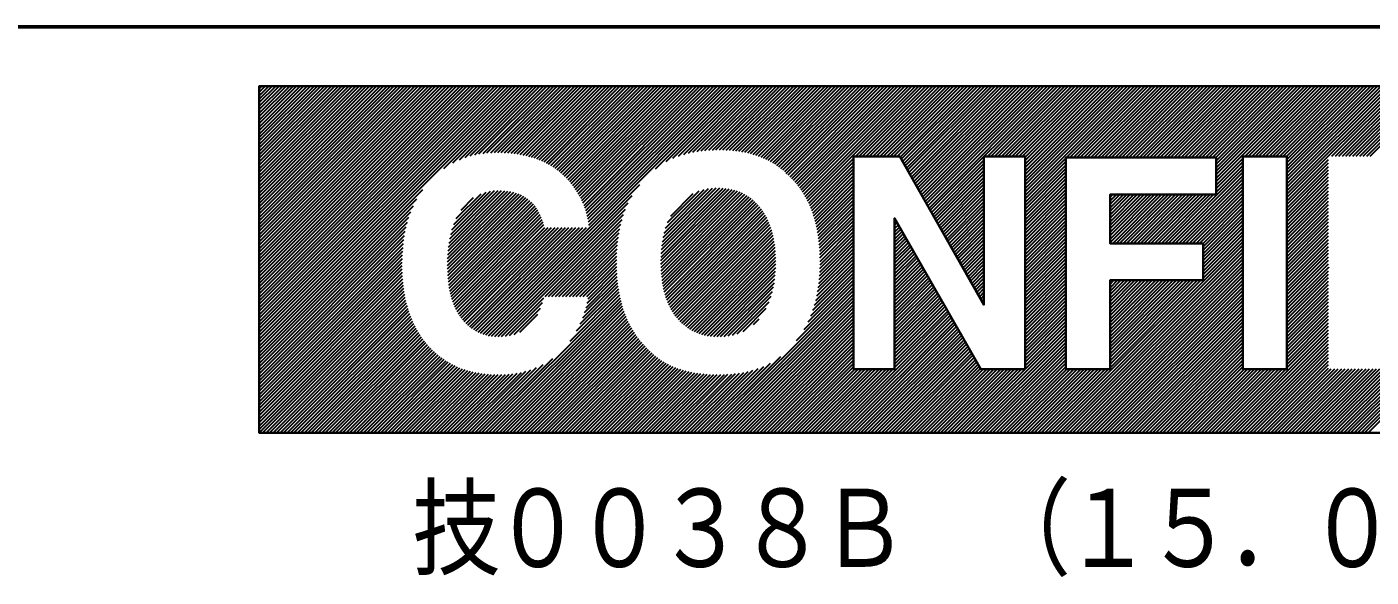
# Model space of a CAD drawing. Header units: millimetres. Extents: x -1556 to 1738, y -901 to 1368.
# Drawn here: x 1546 to 1636.8, y -901.2 to -864 of the extents above; entities that cross this region are included whole.
import ezdxf

# ---------------------------------------------------------------- set-up
doc = ezdxf.new("R2010")
doc.units = ezdxf.units.MM
doc.header["$LTSCALE"] = 1.453415
doc.layers.add('※200以降使用不可', color=7, linetype='Continuous')
doc.styles.get("Standard").update_dxf_attribs({"font": 'txt', "bigfont": 'extfont2'})

# ---------------------------------------------------------------- blocks, each defined once
blk = doc.blocks.new('JZB_0001')
at = {"layer": '※200以降使用不可', "color": 30, "linetype": 'Continuous', "lineweight": 50}
blk.add_line((25, 9.288), (821, 9.288), dxfattribs=at)
at = {"layer": '※200以降使用不可', "color": 30, "linetype": 'Continuous', "lineweight": 25}
for p, q in [((783.223, 8.289), (779.421, 4.487)), ((783.164, 8.289), (779.421, 4.546)), ((783.106, 8.289), (779.421, 4.605)), ((783.047, 8.289), (779.421, 4.663)), ((782.988, 8.289), (779.421, 4.722)), ((782.93, 8.289), (779.421, 4.781)), ((782.871, 8.289), (779.421, 4.839)), ((782.812, 8.289), (779.421, 4.898)), ((782.753, 8.289), (779.421, 4.957)), ((782.695, 8.289), (779.421, 5.015)), ((782.636, 8.289), (779.421, 5.074)), ((782.577, 8.289), (779.421, 5.133)), ((782.519, 8.289), (779.421, 5.192)), ((782.46, 8.289), (779.421, 5.25)), ((782.401, 8.289), (779.421, 5.309)), ((782.343, 8.289), (779.421, 5.368)), ((782.284, 8.289), (779.421, 5.426)), ((782.225, 8.289), (779.421, 5.485)), ((782.167, 8.289), (779.421, 5.544)), ((782.108, 8.289), (779.421, 5.602)), ((782.049, 8.289), (779.421, 5.661)), ((781.99, 8.289), (779.421, 5.72)), ((781.932, 8.289), (779.421, 5.778)), ((781.873, 8.289), (779.421, 5.837)), ((781.814, 8.289), (779.421, 5.896)), ((781.756, 8.289), (779.421, 5.955)), ((781.697, 8.289), (779.421, 6.013)), ((781.638, 8.289), (779.421, 6.072)), ((781.58, 8.289), (779.421, 6.131)), ((781.521, 8.289), (779.421, 6.189)), ((781.462, 8.289), (779.421, 6.248)), ((781.404, 8.289), (779.421, 6.307)), ((781.345, 8.289), (779.421, 6.365)), ((781.286, 8.289), (779.421, 6.424)), ((781.227, 8.289), (779.421, 6.483)), ((781.169, 8.289), (779.421, 6.541)), ((781.11, 8.289), (779.421, 6.6)), ((781.051, 8.289), (779.421, 6.659)), ((780.993, 8.289), (779.421, 6.717)), ((780.934, 8.289), (779.421, 6.776)), ((780.875, 8.289), (779.421, 6.835)), ((780.817, 8.289), (779.421, 6.894)), ((780.758, 8.289), (779.421, 6.952)), ((780.699, 8.289), (779.421, 7.011)), ((780.641, 8.289), (779.421, 7.07)), ((780.582, 8.289), (779.421, 7.128)), ((780.523, 8.289), (779.421, 7.187)), ((780.464, 8.289), (779.421, 7.246)), ((780.406, 8.289), (779.421, 7.304)), ((780.347, 8.289), (779.421, 7.363)), ((780.288, 8.289), (779.421, 7.422)), ((780.23, 8.289), (779.421, 7.48)), ((780.171, 8.289), (779.421, 7.539)), ((780.112, 8.289), (779.421, 7.598)), ((780.054, 8.289), (779.421, 7.657)), ((779.995, 8.289), (779.421, 7.715)), ((779.936, 8.289), (779.421, 7.774)), ((779.878, 8.289), (779.421, 7.833)), ((779.819, 8.289), (779.421, 7.891)), ((779.76, 8.289), (779.421, 7.95)), ((779.701, 8.289), (779.421, 8.009)), ((779.643, 8.289), (779.421, 8.067)), ((779.584, 8.289), (779.421, 8.126)), ((779.525, 8.289), (779.421, 8.185)), ((779.467, 8.289), (779.421, 8.243)), ((783.869, 8.289), (779.421, 3.842)), ((783.81, 8.289), (779.421, 3.9)), ((783.751, 8.289), (779.421, 3.959)), ((783.692, 8.289), (779.421, 4.018)), ((783.634, 8.289), (779.421, 4.076)), ((783.575, 8.289), (779.421, 4.135)), ((783.516, 8.289), (779.421, 4.194)), ((783.458, 8.289), (779.421, 4.252)), ((783.399, 8.289), (779.421, 4.311)), ((783.34, 8.289), (779.421, 4.37)), ((783.282, 8.289), (779.421, 4.429)), ((783.927, 8.289), (782.531, 6.893)), ((783.986, 8.289), (782.685, 6.988)), ((784.045, 8.289), (782.797, 7.041)), ((784.103, 8.289), (782.892, 7.078)), ((784.162, 8.289), (782.977, 7.104)), ((784.221, 8.289), (783.054, 7.123)), ((784.279, 8.289), (783.127, 7.137)), ((787.39, 8.289), (783.196, 4.095)), ((784.338, 8.289), (783.196, 7.147)), ((787.449, 8.289), (783.241, 4.082)), ((784.397, 8.289), (783.262, 7.154)), ((784.455, 8.289), (783.325, 7.159)), ((784.514, 8.289), (783.386, 7.161)), ((784.573, 8.289), (783.445, 7.162)), ((784.632, 8.289), (783.503, 7.161)), ((784.69, 8.289), (783.56, 7.158)), ((784.749, 8.289), (783.615, 7.155)), ((784.808, 8.289), (783.669, 7.15)), ((784.866, 8.289), (783.722, 7.144)), ((784.925, 8.289), (783.773, 7.137)), ((784.984, 8.289), (783.824, 7.129)), ((785.042, 8.289), (783.873, 7.119)), ((785.101, 8.289), (783.921, 7.109)), ((785.16, 8.289), (783.968, 7.097)), ((785.218, 8.289), (784.013, 7.084)), ((785.277, 8.289), (784.058, 7.07)), ((785.336, 8.289), (784.102, 7.055)), ((785.395, 8.289), (784.144, 7.039)), ((785.453, 8.289), (784.186, 7.021)), ((785.512, 8.289), (784.226, 7.003)), ((785.571, 8.289), (784.265, 6.984)), ((785.629, 8.289), (784.303, 6.963)), ((785.688, 8.289), (784.34, 6.942)), ((785.747, 8.289), (784.377, 6.919)), ((785.805, 8.289), (784.412, 6.895)), ((785.864, 8.289), (784.446, 6.871)), ((785.923, 8.289), (784.479, 6.845)), ((785.981, 8.289), (784.511, 6.819)), ((786.04, 8.289), (784.542, 6.791)), ((786.099, 8.289), (784.573, 6.763)), ((786.157, 8.289), (784.602, 6.733)), ((786.216, 8.289), (784.63, 6.703)), ((786.275, 8.289), (784.658, 6.672)), ((786.334, 8.289), (784.684, 6.64)), ((786.392, 8.289), (784.71, 6.607)), ((786.451, 8.289), (784.734, 6.573)), ((786.51, 8.289), (784.758, 6.537)), ((786.568, 8.289), (784.781, 6.502)), ((786.627, 8.289), (784.803, 6.465)), ((786.686, 8.289), (784.824, 6.428)), ((786.744, 8.289), (784.845, 6.389)), ((786.803, 8.289), (784.864, 6.35)), ((786.862, 8.289), (784.882, 6.31)), ((786.92, 8.289), (784.9, 6.268)), ((786.979, 8.289), (784.916, 6.226)), ((787.038, 8.289), (784.931, 6.182)), ((787.097, 8.289), (784.944, 6.137)), ((787.155, 8.289), (784.956, 6.09)), ((787.214, 8.289), (784.966, 6.041)), ((787.273, 8.289), (784.974, 5.991)), ((787.331, 8.289), (784.98, 5.938)), ((787.507, 8.289), (786.105, 6.887)), ((787.566, 8.289), (786.285, 7.008)), ((787.625, 8.289), (786.4, 7.065)), ((787.683, 8.289), (786.497, 7.103)), ((787.742, 8.289), (786.583, 7.13)), ((787.801, 8.289), (786.663, 7.151)), ((787.86, 8.289), (786.738, 7.167)), ((787.918, 8.289), (786.809, 7.18)), ((787.977, 8.289), (786.877, 7.189)), ((788.036, 8.289), (786.942, 7.196)), ((788.094, 8.289), (787.006, 7.201)), ((788.153, 8.289), (787.068, 7.204)), ((788.212, 8.289), (787.128, 7.205)), ((788.27, 8.289), (787.187, 7.206)), ((788.329, 8.289), (787.245, 7.205)), ((788.388, 8.289), (787.301, 7.202)), ((788.446, 8.289), (787.356, 7.199)), ((788.505, 8.289), (787.411, 7.195)), ((788.564, 8.289), (787.464, 7.189)), ((788.622, 8.289), (787.515, 7.182)), ((788.681, 8.289), (787.566, 7.174)), ((788.74, 8.289), (787.615, 7.165)), ((788.799, 8.289), (787.664, 7.154)), ((788.857, 8.289), (787.711, 7.143)), ((788.916, 8.289), (787.757, 7.13)), ((788.975, 8.289), (787.802, 7.116)), ((789.033, 8.289), (787.846, 7.102)), ((789.092, 8.289), (787.889, 7.086)), ((789.151, 8.289), (787.93, 7.069)), ((789.209, 8.289), (787.971, 7.051)), ((789.268, 8.289), (788.01, 7.031)), ((789.327, 8.289), (788.049, 7.011)), ((789.385, 8.289), (788.086, 6.99)), ((789.444, 8.289), (788.123, 6.968)), ((789.503, 8.289), (788.158, 6.944)), ((789.562, 8.289), (788.192, 6.92)), ((789.62, 8.289), (788.225, 6.894)), ((789.679, 8.289), (788.258, 6.868)), ((789.738, 8.289), (788.289, 6.84)), ((789.796, 8.289), (788.313, 6.806)), ((789.855, 8.289), (788.349, 6.783)), ((789.914, 8.289), (788.379, 6.754)), ((789.972, 8.289), (788.408, 6.725)), ((790.031, 8.289), (788.437, 6.695)), ((790.09, 8.289), (788.464, 6.664)), ((790.148, 8.289), (788.491, 6.632)), ((790.207, 8.289), (788.517, 6.599)), ((790.266, 8.289), (788.542, 6.565)), ((790.325, 8.289), (788.566, 6.531)), ((790.383, 8.289), (788.59, 6.496)), ((790.442, 8.289), (788.612, 6.459)), ((790.501, 8.289), (788.634, 6.422)), ((790.559, 8.289), (788.655, 6.385)), ((790.618, 8.289), (788.675, 6.346)), ((790.677, 8.289), (789.488, 7.1)), ((790.735, 8.289), (789.547, 7.1)), ((790.794, 8.289), (789.605, 7.1)), ((790.853, 8.289), (789.664, 7.1)), ((790.911, 8.289), (789.723, 7.1)), ((790.97, 8.289), (789.781, 7.1)), ((791.029, 8.289), (789.84, 7.1)), ((791.087, 8.289), (789.899, 7.1)), ((791.146, 8.289), (789.958, 7.1)), ((791.205, 8.289), (790.016, 7.1)), ((791.264, 8.289), (790.075, 7.1)), ((791.322, 8.289), (790.134, 7.1)), ((791.381, 8.289), (790.192, 7.1)), ((791.44, 8.289), (790.242, 7.091)), ((791.498, 8.289), (790.263, 7.054)), ((791.557, 8.289), (790.284, 7.016)), ((791.616, 8.289), (790.305, 6.979)), ((791.674, 8.289), (790.327, 6.941)), ((791.733, 8.289), (790.348, 6.904)), ((791.792, 8.289), (790.369, 6.867)), ((791.85, 8.289), (790.39, 6.829)), ((791.909, 8.289), (790.412, 6.792)), ((791.968, 8.289), (790.433, 6.754)), ((792.027, 8.289), (790.454, 6.717)), ((792.085, 8.289), (790.476, 6.679)), ((792.144, 8.289), (790.497, 6.642)), ((792.203, 8.289), (790.518, 6.605)), ((792.261, 8.289), (790.539, 6.567)), ((792.32, 8.289), (790.561, 6.53)), ((792.379, 8.289), (790.582, 6.492)), ((792.437, 8.289), (790.603, 6.455)), ((792.496, 8.289), (790.625, 6.418)), ((792.555, 8.289), (790.646, 6.38)), ((792.613, 8.289), (790.667, 6.343)), ((792.672, 8.289), (790.688, 6.305)), ((792.731, 8.289), (790.71, 6.268)), ((792.789, 8.289), (790.731, 6.23)), ((792.848, 8.289), (790.752, 6.193)), ((792.907, 8.289), (791.718, 7.1)), ((792.966, 8.289), (791.777, 7.1)), ((793.024, 8.289), (791.836, 7.1)), ((793.083, 8.289), (791.894, 7.1)), ((793.142, 8.289), (791.953, 7.1)), ((793.2, 8.289), (792.012, 7.1)), ((793.259, 8.289), (792.07, 7.1)), ((793.318, 8.289), (792.129, 7.1)), ((793.376, 8.289), (792.188, 7.1)), ((793.435, 8.289), (792.246, 7.1)), ((793.494, 8.289), (792.305, 7.1)), ((794.198, 8.289), (792.353, 6.444)), ((794.139, 8.289), (792.353, 6.503)), ((794.081, 8.289), (792.353, 6.561)), ((794.022, 8.289), (792.353, 6.62)), ((793.963, 8.289), (792.353, 6.679)), ((793.905, 8.289), (792.353, 6.737)), ((793.846, 8.289), (792.353, 6.796)), ((793.787, 8.289), (792.353, 6.855)), ((793.729, 8.289), (792.353, 6.913)), ((793.67, 8.289), (792.353, 6.972)), ((793.611, 8.289), (792.353, 7.031)), ((793.552, 8.289), (792.353, 7.089)), ((794.257, 8.289), (793.05, 7.083)), ((794.315, 8.289), (793.109, 7.083)), ((794.374, 8.289), (793.168, 7.083)), ((794.433, 8.289), (793.226, 7.083)), ((794.491, 8.289), (793.285, 7.083)), ((794.55, 8.289), (793.344, 7.083)), ((794.609, 8.289), (793.402, 7.083)), ((794.668, 8.289), (793.461, 7.083)), ((794.726, 8.289), (793.52, 7.083)), ((794.785, 8.289), (793.579, 7.083)), ((794.844, 8.289), (793.637, 7.083)), ((794.902, 8.289), (793.696, 7.083)), ((794.961, 8.289), (793.755, 7.083)), ((795.02, 8.289), (793.813, 7.083)), ((795.078, 8.289), (793.872, 7.083)), ((795.137, 8.289), (793.931, 7.083)), ((795.196, 8.289), (793.989, 7.083)), ((795.254, 8.289), (794.048, 7.083)), ((795.313, 8.289), (794.107, 7.083)), ((795.372, 8.289), (794.165, 7.083)), ((795.431, 8.289), (794.224, 7.083)), ((795.489, 8.289), (794.283, 7.083)), ((795.548, 8.289), (794.342, 7.083)), ((795.607, 8.289), (794.4, 7.083)), ((795.665, 8.289), (794.459, 7.083)), ((795.724, 8.289), (794.518, 7.083)), ((795.783, 8.289), (794.576, 7.083)), ((795.841, 8.289), (794.635, 7.083)), ((795.9, 8.289), (794.694, 7.083)), ((795.959, 8.289), (794.752, 7.083)), ((796.017, 8.289), (794.811, 7.083)), ((796.076, 8.289), (794.87, 7.083)), ((796.135, 8.289), (794.928, 7.083)), ((796.193, 8.289), (794.987, 7.083)), ((796.252, 8.289), (795.046, 7.083)), ((796.311, 8.289), (795.105, 7.083)), ((796.37, 8.289), (795.163, 7.083)), ((796.428, 8.289), (795.222, 7.083)), ((796.487, 8.289), (795.281, 7.083)), ((796.546, 8.289), (795.339, 7.083)), ((796.604, 8.289), (795.398, 7.083)), ((796.663, 8.289), (795.457, 7.083)), ((796.722, 8.289), (795.515, 7.083)), ((796.78, 8.289), (795.574, 7.083)), ((797.015, 8.289), (795.579, 6.853)), ((796.956, 8.289), (795.579, 6.911)), ((796.898, 8.289), (795.579, 6.97)), ((796.839, 8.289), (795.579, 7.029)), ((797.133, 8.289), (795.579, 6.735)), ((797.191, 8.289), (795.579, 6.676)), ((797.074, 8.289), (795.579, 6.794)), ((797.25, 8.289), (796.061, 7.101)), ((797.309, 8.289), (796.12, 7.1)), ((797.367, 8.289), (796.179, 7.1)), ((797.426, 8.289), (796.237, 7.1)), ((797.485, 8.289), (796.296, 7.1)), ((797.543, 8.289), (796.355, 7.1)), ((797.602, 8.289), (796.413, 7.1)), ((797.661, 8.289), (796.472, 7.1)), ((797.719, 8.289), (796.531, 7.1)), ((797.778, 8.289), (796.589, 7.1)), ((797.837, 8.289), (796.648, 7.1)), ((797.896, 8.289), (796.707, 7.1)), ((797.954, 8.289), (796.766, 7.1)), ((798.189, 8.289), (796.775, 6.875)), ((798.6, 8.289), (796.775, 6.465)), ((798.541, 8.289), (796.775, 6.523)), ((798.482, 8.289), (796.775, 6.582)), ((798.424, 8.289), (796.775, 6.641)), ((798.365, 8.289), (796.775, 6.699)), ((798.306, 8.289), (796.775, 6.758)), ((798.13, 8.289), (796.775, 6.934)), ((798.072, 8.289), (796.775, 6.993)), ((798.013, 8.289), (796.775, 7.051)), ((798.658, 8.289), (796.775, 6.406)), ((798.248, 8.289), (796.775, 6.817)), ((798.717, 8.289), (797.529, 7.101)), ((798.776, 8.289), (797.587, 7.101)), ((798.835, 8.289), (797.646, 7.101)), ((798.893, 8.289), (797.705, 7.1)), ((798.952, 8.289), (797.763, 7.1)), ((799.011, 8.289), (797.822, 7.1)), ((799.069, 8.289), (797.881, 7.1)), ((799.128, 8.289), (797.939, 7.1)), ((799.187, 8.289), (797.998, 7.1)), ((799.245, 8.289), (798.057, 7.1)), ((799.304, 8.289), (798.115, 7.1)), ((799.363, 8.289), (798.174, 7.1)), ((789.456, 7.068), (788.694, 6.306)), ((791.659, 7.041), (790.773, 6.156)), ((793.041, 7.073), (792.353, 6.385)), ((796.029, 7.068), (795.579, 6.618)), ((797.473, 7.045), (796.775, 6.347)), ((789.456, 7.009), (788.712, 6.266)), ((789.456, 6.951), (788.729, 6.224)), ((789.456, 6.892), (788.746, 6.182)), ((789.456, 6.833), (788.761, 6.139)), ((791.659, 6.983), (790.795, 6.118)), ((791.659, 6.924), (790.816, 6.081)), ((791.659, 6.865), (790.837, 6.043)), ((793.041, 7.015), (792.353, 6.326)), ((793.041, 6.956), (792.353, 6.268)), ((793.041, 6.897), (792.353, 6.209)), ((793.041, 6.839), (792.353, 6.15)), ((796.029, 6.892), (794.771, 5.634)), ((796.029, 6.833), (794.83, 5.634)), ((796.029, 7.009), (795.579, 6.559)), ((796.029, 6.951), (795.579, 6.5)), ((797.473, 6.987), (796.775, 6.288)), ((797.473, 6.928), (796.775, 6.23)), ((797.473, 6.869), (796.775, 6.171)), ((797.473, 6.811), (796.775, 6.112)), ((785.84, 6.622), (783.289, 4.07)), ((789.456, 6.775), (788.776, 6.095)), ((789.456, 6.716), (788.789, 6.05)), ((789.456, 6.657), (788.802, 6.004)), ((789.456, 6.599), (788.814, 5.957)), ((791.659, 6.807), (790.859, 6.006)), ((791.659, 6.748), (790.88, 5.969)), ((791.659, 6.689), (790.901, 5.931)), ((791.659, 6.631), (790.922, 5.894)), ((793.041, 6.78), (792.353, 6.092)), ((793.041, 6.721), (792.353, 6.033)), ((793.041, 6.663), (792.353, 5.974)), ((793.041, 6.604), (792.353, 5.916)), ((796.029, 6.775), (794.888, 5.634)), ((796.029, 6.716), (794.947, 5.634)), ((796.029, 6.657), (795.006, 5.634)), ((796.029, 6.599), (795.064, 5.634)), ((797.473, 6.752), (796.775, 6.054)), ((797.473, 6.693), (796.775, 5.995)), ((797.473, 6.634), (796.775, 5.936)), ((782.178, 6.54), (779.421, 3.783)), ((782.078, 6.381), (779.421, 3.724)), ((783.803, 6.463), (782.595, 5.255)), ((783.76, 6.478), (782.596, 5.314)), ((783.844, 6.445), (782.596, 5.197)), ((783.714, 6.491), (782.597, 5.375)), ((783.883, 6.425), (782.598, 5.14)), ((783.666, 6.502), (782.601, 5.436)), ((783.92, 6.404), (782.601, 5.084)), ((783.616, 6.51), (782.605, 5.5)), ((783.954, 6.38), (782.605, 5.03)), ((783.563, 6.516), (782.612, 5.565)), ((783.508, 6.52), (782.621, 5.633)), ((783.45, 6.521), (782.634, 5.704)), ((783.389, 6.518), (782.65, 5.779)), ((783.323, 6.511), (782.671, 5.859)), ((783.249, 6.495), (782.7, 5.947)), ((783.161, 6.466), (782.744, 6.049)), ((783.036, 6.4), (782.826, 6.19)), ((785.712, 6.435), (783.339, 4.062)), ((787.402, 6.54), (786.199, 5.337)), ((787.448, 6.528), (786.199, 5.279)), ((787.353, 6.55), (786.2, 5.397)), ((787.493, 6.514), (786.2, 5.221)), ((787.301, 6.557), (786.203, 5.459)), ((787.536, 6.498), (786.203, 5.165)), ((787.576, 6.48), (786.206, 5.11)), ((787.248, 6.562), (786.208, 5.522)), ((787.615, 6.46), (786.212, 5.056)), ((787.191, 6.564), (786.215, 5.588)), ((787.653, 6.439), (786.218, 5.004)), ((787.132, 6.564), (786.224, 5.656)), ((787.688, 6.416), (786.226, 4.953)), ((787.722, 6.391), (786.234, 4.903)), ((787.069, 6.56), (786.237, 5.727)), ((787.755, 6.365), (786.245, 4.855)), ((787.002, 6.552), (786.254, 5.803)), ((786.929, 6.537), (786.278, 5.886)), ((786.846, 6.513), (786.311, 5.978)), ((786.744, 6.469), (786.364, 6.089)), ((789.456, 6.54), (788.825, 5.909)), ((789.456, 6.481), (788.835, 5.861)), ((789.456, 6.423), (788.844, 5.811)), ((789.456, 6.364), (788.853, 5.761)), ((791.659, 6.572), (790.944, 5.856)), ((791.659, 6.513), (790.965, 5.819)), ((791.659, 6.455), (790.986, 5.782)), ((791.659, 6.396), (791.007, 5.744)), ((793.041, 6.545), (792.353, 5.857)), ((793.041, 6.487), (792.353, 5.798)), ((793.041, 6.428), (792.353, 5.74)), ((793.041, 6.369), (792.353, 5.681)), ((794.599, 6.459), (793.787, 5.648)), ((794.54, 6.459), (793.787, 5.707)), ((794.481, 6.459), (793.787, 5.766)), ((794.423, 6.459), (793.787, 5.824)), ((794.364, 6.459), (793.787, 5.883)), ((794.305, 6.459), (793.787, 5.942)), ((794.246, 6.459), (793.787, 6)), ((794.188, 6.459), (793.787, 6.059)), ((794.129, 6.459), (793.787, 6.118)), ((794.07, 6.459), (793.787, 6.176)), ((794.012, 6.459), (793.787, 6.235)), ((793.953, 6.459), (793.787, 6.294)), ((793.894, 6.459), (793.787, 6.353)), ((793.836, 6.459), (793.787, 6.411)), ((794.657, 6.459), (793.832, 5.634)), ((794.716, 6.459), (793.891, 5.634)), ((794.775, 6.459), (793.949, 5.634)), ((794.833, 6.459), (794.008, 5.634)), ((794.892, 6.459), (794.067, 5.634)), ((794.951, 6.459), (794.125, 5.634)), ((795.009, 6.459), (794.184, 5.634)), ((795.068, 6.459), (794.243, 5.634)), ((795.127, 6.459), (794.302, 5.634)), ((795.185, 6.459), (794.36, 5.634)), ((795.244, 6.459), (794.419, 5.634)), ((795.303, 6.459), (794.478, 5.634)), ((795.361, 6.459), (794.536, 5.634)), ((795.42, 6.459), (794.595, 5.634)), ((795.479, 6.459), (794.654, 5.634)), ((795.537, 6.459), (794.712, 5.634)), ((796.029, 6.54), (795.123, 5.634)), ((796.029, 6.481), (795.182, 5.634)), ((796.029, 6.422), (795.241, 5.634)), ((796.029, 6.364), (795.299, 5.634)), ((797.473, 6.576), (796.775, 5.878)), ((797.473, 6.517), (796.775, 5.819)), ((797.473, 6.458), (796.775, 5.76)), ((797.473, 6.4), (796.775, 5.702)), ((782.019, 6.263), (779.421, 3.666)), ((781.977, 6.163), (779.421, 3.607)), ((783.987, 6.353), (782.61, 4.977)), ((784.018, 6.325), (782.617, 4.925)), ((784.046, 6.295), (782.625, 4.874)), ((784.073, 6.263), (782.634, 4.824)), ((784.097, 6.229), (782.645, 4.776)), ((784.119, 6.192), (782.656, 4.729)), ((784.14, 6.154), (782.669, 4.684)), ((785.647, 6.311), (783.392, 4.056)), ((785.602, 6.208), (783.448, 4.054)), ((787.786, 6.337), (786.256, 4.808)), ((787.815, 6.308), (786.269, 4.762)), ((787.843, 6.278), (786.283, 4.717)), ((787.87, 6.246), (786.298, 4.674)), ((787.896, 6.213), (786.315, 4.632)), ((787.921, 6.179), (786.333, 4.591)), ((787.944, 6.143), (786.352, 4.551)), ((789.456, 6.305), (788.86, 5.71)), ((789.456, 6.246), (788.866, 5.657)), ((789.456, 6.188), (788.872, 5.604)), ((789.456, 6.129), (788.876, 5.55)), ((791.659, 6.337), (791.029, 5.707)), ((791.659, 6.279), (791.05, 5.669)), ((791.659, 6.22), (791.071, 5.632)), ((791.659, 6.161), (791.093, 5.594)), ((793.041, 6.311), (792.353, 5.622)), ((793.041, 6.252), (792.353, 5.563)), ((793.041, 6.193), (792.353, 5.505)), ((793.041, 6.134), (792.353, 5.446)), ((796.029, 6.305), (795.358, 5.634)), ((796.029, 6.246), (795.359, 5.576)), ((796.029, 6.188), (795.359, 5.518)), ((796.029, 6.129), (795.359, 5.459)), ((797.473, 6.341), (796.775, 5.643)), ((797.473, 6.282), (796.775, 5.584)), ((797.473, 6.224), (796.775, 5.526)), ((797.473, 6.165), (796.775, 5.467)), ((781.945, 6.072), (779.421, 3.548)), ((781.92, 5.988), (779.421, 3.489)), ((781.9, 5.909), (779.421, 3.431)), ((784.159, 6.115), (782.684, 4.639)), ((784.177, 6.074), (782.7, 4.597)), ((784.194, 6.032), (782.717, 4.555)), ((784.209, 5.989), (782.736, 4.515)), ((784.223, 5.944), (782.756, 4.477)), ((785.569, 6.116), (783.508, 4.055)), ((785.543, 6.031), (784.242, 4.73)), ((785.522, 5.952), (784.3, 4.73)), ((787.965, 6.106), (786.373, 4.513)), ((787.986, 6.068), (786.395, 4.477)), ((788.005, 6.028), (786.418, 4.441)), ((788.023, 5.988), (786.442, 4.407)), ((788.04, 5.945), (786.468, 4.374)), ((788.055, 5.902), (786.495, 4.343)), ((789.456, 6.07), (788.88, 5.495)), ((789.456, 6.012), (788.883, 5.439)), ((789.456, 5.953), (788.884, 5.382)), ((790.17, 6.022), (790.149, 6.001)), ((790.191, 5.985), (790.149, 5.942)), ((790.213, 5.947), (790.149, 5.883)), ((790.234, 5.91), (790.149, 5.825)), ((791.659, 6.102), (791.114, 5.557)), ((791.659, 6.044), (791.135, 5.52)), ((791.659, 5.985), (791.156, 5.482)), ((791.659, 5.926), (791.178, 5.445)), ((793.041, 6.076), (792.353, 5.387)), ((793.041, 6.017), (792.353, 5.329)), ((793.041, 5.958), (792.353, 5.27)), ((796.029, 6.07), (795.359, 5.4)), ((796.029, 6.012), (795.359, 5.342)), ((796.029, 5.953), (795.359, 5.283)), ((797.473, 6.106), (796.775, 5.408)), ((797.473, 6.048), (796.775, 5.349)), ((797.473, 5.989), (796.775, 5.291)), ((797.473, 5.93), (796.775, 5.232)), ((781.883, 5.834), (779.421, 3.372)), ((781.87, 5.762), (779.421, 3.313)), ((781.859, 5.693), (779.421, 3.255)), ((784.24, 5.897), (782.779, 4.438)), ((784.294, 5.897), (782.801, 4.404)), ((784.353, 5.897), (782.826, 4.37)), ((784.411, 5.897), (782.852, 4.338)), ((784.47, 5.897), (782.879, 4.307)), ((784.529, 5.897), (782.908, 4.277)), ((784.588, 5.897), (782.938, 4.248)), ((784.646, 5.897), (782.97, 4.221)), ((784.705, 5.897), (783.003, 4.196)), ((784.764, 5.897), (783.038, 4.172)), ((784.822, 5.897), (783.075, 4.15)), ((784.881, 5.897), (783.113, 4.13)), ((784.94, 5.897), (783.154, 4.111)), ((785.505, 5.876), (784.359, 4.73)), ((785.492, 5.804), (784.418, 4.73)), ((785.481, 5.734), (784.477, 4.73)), ((788.069, 5.857), (786.524, 4.312)), ((788.082, 5.811), (786.553, 4.283)), ((788.093, 5.764), (786.585, 4.256)), ((788.103, 5.716), (786.617, 4.229)), ((789.456, 5.718), (788.881, 5.143)), ((789.456, 5.777), (788.883, 5.205)), ((789.456, 5.894), (788.885, 5.324)), ((789.456, 5.836), (788.885, 5.265)), ((790.256, 5.873), (790.149, 5.766)), ((790.277, 5.835), (790.149, 5.707)), ((790.298, 5.798), (790.149, 5.649)), ((790.32, 5.761), (790.149, 5.59)), ((790.341, 5.723), (790.149, 5.531)), ((790.362, 5.686), (790.149, 5.473)), ((791.659, 5.868), (791.199, 5.407)), ((791.659, 5.809), (791.22, 5.37)), ((791.659, 5.75), (791.241, 5.333)), ((791.659, 5.692), (791.263, 5.295)), ((793.041, 5.9), (792.353, 5.211)), ((793.041, 5.841), (792.353, 5.153)), ((793.041, 5.782), (792.353, 5.094)), ((793.041, 5.724), (792.353, 5.035)), ((796.029, 5.894), (795.359, 5.224)), ((796.029, 5.836), (795.359, 5.166)), ((796.029, 5.777), (795.359, 5.107)), ((796.029, 5.718), (795.359, 5.048)), ((797.473, 5.871), (796.775, 5.173)), ((797.473, 5.813), (796.775, 5.115)), ((797.473, 5.754), (796.775, 5.056)), ((797.473, 5.695), (796.775, 4.997)), ((781.851, 5.625), (779.421, 3.196)), ((781.844, 5.56), (779.421, 3.137)), ((781.839, 5.496), (779.421, 3.079)), ((785.472, 5.667), (784.535, 4.73)), ((785.465, 5.601), (784.594, 4.73)), ((785.46, 5.538), (784.653, 4.73)), ((785.456, 5.475), (784.711, 4.73)), ((788.112, 5.666), (786.651, 4.205)), ((788.12, 5.615), (786.687, 4.182)), ((788.126, 5.562), (786.724, 4.16)), ((788.131, 5.509), (786.763, 4.14)), ((788.135, 5.454), (786.803, 4.122)), ((789.456, 5.483), (788.856, 4.883)), ((789.456, 5.542), (788.865, 4.951)), ((789.456, 5.601), (788.872, 5.017)), ((789.456, 5.66), (788.877, 5.081)), ((790.384, 5.649), (790.149, 5.414)), ((790.405, 5.611), (790.149, 5.355)), ((790.426, 5.574), (790.149, 5.297)), ((790.448, 5.537), (790.149, 5.238)), ((790.469, 5.499), (790.149, 5.179)), ((790.491, 5.462), (790.149, 5.12)), ((791.659, 5.633), (791.284, 5.258)), ((791.659, 5.574), (791.305, 5.22)), ((791.659, 5.516), (791.327, 5.183)), ((791.659, 5.457), (791.348, 5.145)), ((793.041, 5.665), (792.353, 4.977)), ((793.041, 5.606), (792.353, 4.918)), ((793.041, 5.548), (792.353, 4.859)), ((793.041, 5.489), (792.353, 4.801)), ((796.029, 5.66), (792.802, 2.433)), ((796.029, 5.601), (792.861, 2.433)), ((796.029, 5.542), (792.92, 2.433)), ((796.029, 5.483), (792.978, 2.433)), ((797.473, 5.637), (796.775, 4.939)), ((797.473, 5.578), (796.775, 4.88)), ((797.473, 5.519), (796.775, 4.821)), ((797.473, 5.461), (796.775, 4.763)), ((781.835, 5.434), (779.421, 3.02)), ((781.833, 5.373), (779.421, 2.961)), ((781.832, 5.313), (779.421, 2.902)), ((781.831, 5.254), (779.421, 2.844)), ((785.454, 5.414), (784.77, 4.73)), ((785.453, 5.354), (784.829, 4.73)), ((785.452, 5.295), (784.887, 4.73)), ((785.453, 5.237), (784.946, 4.73)), ((788.137, 5.398), (786.846, 4.106)), ((788.139, 5.34), (786.89, 4.092)), ((788.139, 5.282), (786.937, 4.08)), ((788.137, 5.222), (786.986, 4.07)), ((789.456, 5.249), (788.791, 4.584)), ((789.456, 5.307), (788.813, 4.665)), ((789.456, 5.366), (788.83, 4.741)), ((789.456, 5.425), (788.844, 4.813)), ((790.512, 5.425), (790.149, 5.062)), ((790.533, 5.387), (790.149, 5.003)), ((790.555, 5.35), (790.149, 4.944)), ((790.576, 5.313), (790.149, 4.886)), ((790.597, 5.275), (790.149, 4.827)), ((790.619, 5.238), (790.149, 4.768)), ((791.659, 5.398), (791.369, 5.108)), ((791.659, 5.34), (791.39, 5.071)), ((791.659, 5.281), (791.412, 5.033)), ((791.659, 5.222), (791.433, 4.996)), ((793.041, 5.43), (792.353, 4.742)), ((793.041, 5.372), (792.353, 4.683)), ((793.041, 5.313), (792.353, 4.624)), ((793.041, 5.254), (792.353, 4.566)), ((796.029, 5.425), (793.037, 2.433)), ((796.029, 5.366), (793.096, 2.433)), ((796.029, 5.307), (793.154, 2.433)), ((796.029, 5.249), (793.213, 2.433)), ((797.473, 5.402), (796.775, 4.704)), ((797.473, 5.343), (796.775, 4.645)), ((797.473, 5.285), (796.775, 4.586)), ((797.477, 5.229), (796.775, 4.528)), ((797.478, 5.23), (797.477, 5.229)), ((781.832, 5.196), (779.421, 2.785)), ((781.834, 5.14), (779.421, 2.726)), ((781.837, 5.084), (779.421, 2.668)), ((781.841, 5.029), (779.421, 2.609)), ((785.466, 5.015), (784.91, 4.459)), ((785.461, 5.069), (784.934, 4.542)), ((785.458, 5.124), (784.953, 4.62)), ((785.455, 5.18), (784.968, 4.693)), ((788.135, 5.16), (787.037, 4.062)), ((788.13, 5.097), (787.09, 4.057)), ((788.123, 5.031), (787.146, 4.054)), ((789.456, 5.014), (788.617, 4.176)), ((789.456, 5.073), (788.684, 4.301)), ((789.456, 5.131), (788.73, 4.406)), ((789.456, 5.19), (788.764, 4.499)), ((790.64, 5.201), (790.149, 4.71)), ((790.661, 5.163), (790.149, 4.651)), ((790.683, 5.126), (790.149, 4.592)), ((790.704, 5.089), (790.149, 4.534)), ((790.726, 5.051), (790.149, 4.475)), ((790.747, 5.014), (790.149, 4.416)), ((791.659, 5.163), (791.454, 4.958)), ((791.659, 5.105), (791.476, 4.921)), ((791.659, 5.046), (791.497, 4.884)), ((793.041, 5.195), (792.353, 4.507)), ((793.041, 5.137), (792.353, 4.448)), ((793.041, 5.078), (792.353, 4.39)), ((793.041, 5.019), (792.353, 4.331)), ((795.321, 5.011), (792.744, 2.433)), ((796.029, 5.19), (793.272, 2.433)), ((796.029, 5.131), (793.331, 2.433)), ((796.029, 5.073), (793.389, 2.433)), ((796.029, 5.014), (793.448, 2.433)), ((795.263, 5.011), (793.787, 3.535)), ((795.204, 5.011), (793.787, 3.594)), ((795.145, 5.011), (793.787, 3.653)), ((795.087, 5.011), (793.787, 3.712)), ((795.028, 5.011), (793.787, 3.77)), ((794.969, 5.011), (793.787, 3.829)), ((794.911, 5.011), (793.787, 3.888)), ((794.852, 5.011), (793.787, 3.946)), ((794.793, 5.011), (793.787, 4.005)), ((794.735, 5.011), (793.787, 4.064)), ((794.676, 5.011), (793.787, 4.122)), ((794.617, 5.011), (793.787, 4.181)), ((794.558, 5.011), (793.787, 4.24)), ((794.5, 5.011), (793.787, 4.298)), ((794.441, 5.011), (793.787, 4.357)), ((794.382, 5.011), (793.787, 4.416)), ((794.324, 5.011), (793.787, 4.474)), ((794.265, 5.011), (793.787, 4.533)), ((794.206, 5.011), (793.787, 4.592)), ((794.148, 5.011), (793.787, 4.651)), ((794.089, 5.011), (793.787, 4.709)), ((794.03, 5.011), (793.787, 4.768)), ((793.972, 5.011), (793.788, 4.827)), ((793.913, 5.011), (793.788, 4.885)), ((793.854, 5.011), (793.788, 4.944)), ((793.796, 5.011), (793.788, 5.003)), ((797.473, 5.167), (796.775, 4.469)), ((797.473, 5.109), (796.775, 4.41)), ((797.473, 5.05), (796.775, 4.352)), ((781.845, 4.975), (779.421, 2.55)), ((781.851, 4.922), (779.421, 2.492)), ((781.858, 4.87), (779.421, 2.433)), ((781.865, 4.819), (779.48, 2.433)), ((781.874, 4.768), (779.538, 2.433)), ((785.494, 4.809), (784.664, 3.978)), ((785.486, 4.859), (784.776, 4.149)), ((785.478, 4.91), (784.837, 4.269)), ((785.472, 4.962), (784.879, 4.37)), ((789.456, 4.897), (786.992, 2.433)), ((789.456, 4.838), (787.051, 2.433)), ((789.456, 4.779), (787.109, 2.433)), ((788.114, 4.963), (787.205, 4.054)), ((788.101, 4.892), (787.267, 4.058)), ((788.084, 4.816), (787.333, 4.066)), ((789.456, 4.955), (788.487, 3.986)), ((790.768, 4.977), (790.149, 4.358)), ((790.79, 4.939), (790.149, 4.299)), ((790.811, 4.902), (790.149, 4.24)), ((790.832, 4.865), (790.149, 4.181)), ((790.854, 4.827), (790.149, 4.123)), ((790.875, 4.79), (790.149, 4.064)), ((791.659, 4.987), (791.518, 4.846)), ((791.659, 4.929), (791.539, 4.809)), ((791.659, 4.87), (791.561, 4.771)), ((791.659, 4.811), (791.582, 4.734)), ((793.041, 4.961), (792.353, 4.272)), ((793.041, 4.902), (792.353, 4.214)), ((793.041, 4.843), (792.353, 4.155)), ((793.041, 4.785), (792.353, 4.096)), ((796.029, 4.955), (793.507, 2.433)), ((796.029, 4.897), (793.565, 2.433)), ((796.029, 4.838), (793.624, 2.433)), ((796.029, 4.779), (793.683, 2.433)), ((797.473, 4.991), (796.775, 4.293)), ((797.473, 4.932), (796.775, 4.234)), ((797.473, 4.874), (796.775, 4.176)), ((797.473, 4.815), (796.775, 4.117)), ((781.883, 4.719), (779.597, 2.433)), ((781.894, 4.671), (779.656, 2.433)), ((781.905, 4.623), (779.715, 2.433)), ((781.917, 4.577), (779.773, 2.433)), ((785.504, 4.759), (783.177, 2.433)), ((785.514, 4.711), (783.236, 2.433)), ((785.525, 4.663), (783.295, 2.433)), ((785.537, 4.617), (783.353, 2.433)), ((785.55, 4.571), (783.412, 2.433)), ((784.223, 4.711), (783.572, 4.06)), ((784.199, 4.628), (783.641, 4.071)), ((789.456, 4.72), (787.168, 2.433)), ((789.456, 4.662), (787.227, 2.433)), ((789.456, 4.603), (787.286, 2.433)), ((789.456, 4.544), (787.344, 2.433)), ((788.061, 4.735), (787.406, 4.079)), ((788.029, 4.644), (787.488, 4.102)), ((790.896, 4.753), (790.149, 4.005)), ((790.918, 4.715), (790.149, 3.947)), ((790.939, 4.678), (790.149, 3.888)), ((790.961, 4.641), (790.149, 3.829)), ((790.982, 4.603), (790.149, 3.771)), ((791.003, 4.566), (790.149, 3.712)), ((791.659, 4.753), (791.603, 4.696)), ((791.659, 4.694), (791.624, 4.659)), ((791.659, 4.635), (791.646, 4.622)), ((793.041, 4.726), (792.353, 4.038)), ((793.041, 4.667), (792.353, 3.979)), ((793.041, 4.609), (792.353, 3.92)), ((793.041, 4.55), (792.353, 3.861)), ((796.029, 4.721), (793.741, 2.433)), ((796.029, 4.662), (793.8, 2.433)), ((796.029, 4.603), (793.859, 2.433)), ((796.029, 4.544), (793.917, 2.433)), ((797.473, 4.756), (796.775, 4.058)), ((797.473, 4.698), (796.775, 4)), ((797.473, 4.639), (796.775, 3.941)), ((797.473, 4.58), (796.775, 3.882)), ((781.93, 4.531), (779.832, 2.433)), ((781.944, 4.487), (779.891, 2.433)), ((781.959, 4.443), (779.949, 2.433)), ((781.975, 4.4), (780.008, 2.433)), ((781.992, 4.358), (780.067, 2.433)), ((782.009, 4.317), (780.125, 2.433)), ((785.564, 4.527), (783.471, 2.433)), ((785.579, 4.483), (783.529, 2.433)), ((785.595, 4.44), (783.588, 2.433)), ((785.611, 4.398), (783.647, 2.433)), ((785.629, 4.356), (783.705, 2.433)), ((784.166, 4.537), (783.719, 4.09)), ((785.647, 4.316), (783.764, 2.433)), ((784.118, 4.431), (783.816, 4.128)), ((789.456, 4.486), (787.403, 2.433)), ((789.456, 4.427), (787.462, 2.433)), ((789.456, 4.368), (787.52, 2.433)), ((787.978, 4.534), (787.587, 4.143)), ((787.857, 4.354), (787.762, 4.259)), ((791.089, 4.417), (789.105, 2.433)), ((791.11, 4.38), (789.164, 2.433)), ((791.131, 4.342), (789.222, 2.433)), ((791.025, 4.529), (790.149, 3.653)), ((791.046, 4.492), (790.149, 3.595)), ((791.067, 4.454), (790.149, 3.536)), ((793.041, 4.491), (792.353, 3.803)), ((793.041, 4.432), (792.353, 3.744)), ((793.041, 4.374), (792.353, 3.685)), ((793.041, 4.315), (792.353, 3.627)), ((796.029, 4.486), (793.976, 2.433)), ((796.029, 4.427), (794.035, 2.433)), ((796.029, 4.368), (794.094, 2.433)), ((797.473, 4.522), (796.775, 3.824)), ((797.473, 4.463), (796.775, 3.765)), ((797.473, 4.404), (796.775, 3.706)), ((797.473, 4.346), (796.775, 3.647)), ((782.028, 4.277), (780.184, 2.433)), ((782.047, 4.237), (780.243, 2.433)), ((782.067, 4.199), (780.301, 2.433)), ((782.088, 4.161), (780.36, 2.433)), ((782.11, 4.124), (780.419, 2.433)), ((782.133, 4.088), (780.478, 2.433)), ((785.666, 4.276), (783.823, 2.433)), ((785.686, 4.238), (783.882, 2.433)), ((785.707, 4.2), (783.94, 2.433)), ((785.729, 4.163), (783.999, 2.433)), ((785.751, 4.127), (784.058, 2.433)), ((785.775, 4.091), (784.116, 2.433)), ((789.456, 4.31), (787.579, 2.433)), ((789.456, 4.251), (787.638, 2.433)), ((789.456, 4.192), (787.696, 2.433)), ((789.456, 4.134), (787.755, 2.433)), ((791.153, 4.305), (789.281, 2.433)), ((791.174, 4.268), (789.34, 2.433)), ((791.196, 4.23), (789.398, 2.433)), ((791.217, 4.193), (789.457, 2.433)), ((791.238, 4.156), (789.516, 2.433)), ((791.26, 4.118), (789.574, 2.433)), ((793.041, 4.198), (791.276, 2.433)), ((793.041, 4.139), (791.335, 2.433)), ((793.041, 4.256), (792.353, 3.568)), ((796.029, 4.31), (794.152, 2.433)), ((796.029, 4.251), (794.211, 2.433)), ((796.029, 4.192), (794.27, 2.433)), ((796.029, 4.134), (794.328, 2.433)), ((797.473, 4.169), (795.737, 2.433)), ((797.473, 4.111), (795.796, 2.433)), ((797.473, 4.287), (796.775, 3.589)), ((797.473, 4.228), (796.775, 3.53)), ((782.156, 4.053), (780.536, 2.433)), ((782.18, 4.018), (780.595, 2.433)), ((782.206, 3.985), (780.654, 2.433)), ((782.231, 3.952), (780.712, 2.433)), ((782.259, 3.919), (780.771, 2.433)), ((782.286, 3.889), (780.83, 2.433)), ((782.314, 3.859), (780.888, 2.433)), ((785.799, 4.057), (784.175, 2.433)), ((785.824, 4.023), (784.234, 2.433)), ((785.849, 3.99), (784.292, 2.433)), ((785.876, 3.958), (784.351, 2.433)), ((785.903, 3.927), (784.41, 2.433)), ((785.931, 3.896), (784.468, 2.433)), ((785.963, 3.863), (784.527, 2.433)), ((789.456, 4.075), (787.814, 2.433)), ((789.456, 4.016), (787.872, 2.433)), ((789.456, 3.957), (787.931, 2.433)), ((789.456, 3.899), (787.99, 2.433)), ((791.281, 4.081), (789.633, 2.433)), ((791.302, 4.044), (789.692, 2.433)), ((791.324, 4.006), (789.75, 2.433)), ((791.345, 3.969), (789.809, 2.433)), ((791.366, 3.932), (789.868, 2.433)), ((791.388, 3.894), (789.927, 2.433)), ((793.041, 4.08), (791.394, 2.433)), ((793.041, 4.022), (791.453, 2.433)), ((793.041, 3.963), (791.511, 2.433)), ((793.041, 3.904), (791.57, 2.433)), ((796.029, 4.075), (794.387, 2.433)), ((796.029, 4.016), (794.446, 2.433)), ((796.029, 3.958), (794.504, 2.433)), ((796.029, 3.899), (794.563, 2.433)), ((797.473, 4.052), (795.854, 2.433)), ((797.473, 3.993), (795.913, 2.433)), ((797.473, 3.935), (795.972, 2.433)), ((797.473, 3.876), (796.03, 2.433)), ((782.344, 3.83), (780.947, 2.433)), ((782.374, 3.801), (781.006, 2.433)), ((782.405, 3.773), (781.064, 2.433)), ((782.436, 3.746), (781.123, 2.433)), ((782.469, 3.72), (781.182, 2.433)), ((782.503, 3.695), (781.24, 2.433)), ((782.537, 3.671), (781.299, 2.433)), ((782.573, 3.648), (781.358, 2.433)), ((784.372, 3.687), (783.119, 2.433)), ((785.991, 3.838), (784.586, 2.433)), ((786.019, 3.808), (784.644, 2.433)), ((786.05, 3.779), (784.703, 2.433)), ((786.081, 3.752), (784.762, 2.433)), ((786.113, 3.725), (784.821, 2.433)), ((786.146, 3.7), (784.879, 2.433)), ((786.18, 3.675), (784.938, 2.433)), ((786.216, 3.652), (784.997, 2.433)), ((788.222, 3.721), (786.933, 2.433)), ((789.456, 3.84), (788.049, 2.433)), ((789.456, 3.781), (788.107, 2.433)), ((789.456, 3.723), (788.166, 2.433)), ((789.456, 3.664), (788.225, 2.433)), ((791.409, 3.857), (789.985, 2.433)), ((791.431, 3.82), (790.044, 2.433)), ((791.452, 3.782), (790.103, 2.433)), ((791.473, 3.745), (790.161, 2.433)), ((791.495, 3.708), (790.22, 2.433)), ((791.516, 3.67), (790.279, 2.433)), ((791.537, 3.633), (790.337, 2.433)), ((793.041, 3.846), (791.629, 2.433)), ((793.041, 3.787), (791.687, 2.433)), ((793.041, 3.728), (791.746, 2.433)), ((793.041, 3.669), (791.805, 2.433)), ((796.029, 3.84), (794.622, 2.433)), ((796.029, 3.782), (794.68, 2.433)), ((796.029, 3.723), (794.739, 2.433)), ((796.029, 3.664), (794.798, 2.433)), ((797.473, 3.817), (796.089, 2.433)), ((797.473, 3.759), (796.148, 2.433)), ((797.473, 3.7), (796.206, 2.433)), ((797.473, 3.641), (796.265, 2.433)), ((782.609, 3.626), (781.417, 2.433)), ((782.646, 3.604), (781.475, 2.433)), ((782.685, 3.584), (781.534, 2.433)), ((782.724, 3.565), (781.593, 2.433)), ((782.765, 3.546), (781.651, 2.433)), ((782.806, 3.529), (781.71, 2.433)), ((782.849, 3.513), (781.769, 2.433)), ((782.892, 3.498), (781.827, 2.433)), ((782.937, 3.484), (781.886, 2.433)), ((782.983, 3.471), (781.945, 2.433)), ((783.03, 3.46), (782.003, 2.433)), ((783.079, 3.45), (782.062, 2.433)), ((783.128, 3.44), (782.121, 2.433)), ((783.179, 3.433), (782.18, 2.433)), ((783.231, 3.426), (782.238, 2.433)), ((783.285, 3.421), (782.297, 2.433)), ((783.339, 3.417), (782.356, 2.433)), ((783.395, 3.414), (782.414, 2.433)), ((783.453, 3.413), (782.473, 2.433)), ((783.512, 3.413), (782.532, 2.433)), ((783.573, 3.416), (782.59, 2.433)), ((783.636, 3.42), (782.649, 2.433)), ((783.701, 3.427), (782.708, 2.433)), ((783.77, 3.437), (782.766, 2.433)), ((783.842, 3.45), (782.825, 2.433)), ((783.92, 3.469), (782.884, 2.433)), ((784.004, 3.495), (782.942, 2.433)), ((784.098, 3.53), (783.001, 2.433)), ((784.211, 3.584), (783.06, 2.433)), ((786.252, 3.63), (785.055, 2.433)), ((786.289, 3.608), (785.114, 2.433)), ((786.328, 3.588), (785.173, 2.433)), ((786.367, 3.569), (785.231, 2.433)), ((786.408, 3.551), (785.29, 2.433)), ((786.449, 3.534), (785.349, 2.433)), ((786.492, 3.518), (785.407, 2.433)), ((786.536, 3.503), (785.466, 2.433)), ((786.581, 3.489), (785.525, 2.433)), ((786.627, 3.476), (785.584, 2.433)), ((786.674, 3.465), (785.642, 2.433)), ((786.722, 3.454), (785.701, 2.433)), ((786.772, 3.445), (785.76, 2.433)), ((786.822, 3.437), (785.818, 2.433)), ((786.874, 3.43), (785.877, 2.433)), ((786.927, 3.424), (785.936, 2.433)), ((786.981, 3.42), (785.994, 2.433)), ((787.036, 3.416), (786.053, 2.433)), ((787.093, 3.414), (786.112, 2.433)), ((787.15, 3.413), (786.17, 2.433)), ((787.209, 3.413), (786.229, 2.433)), ((787.27, 3.415), (786.288, 2.433)), ((787.331, 3.418), (786.346, 2.433)), ((787.395, 3.423), (786.405, 2.433)), ((787.46, 3.429), (786.464, 2.433)), ((787.528, 3.439), (786.523, 2.433)), ((787.599, 3.451), (786.581, 2.433)), ((787.674, 3.467), (786.64, 2.433)), ((787.753, 3.487), (786.699, 2.433)), ((787.839, 3.515), (786.757, 2.433)), ((787.935, 3.552), (786.816, 2.433)), ((788.049, 3.608), (786.875, 2.433)), ((789.456, 3.605), (788.283, 2.433)), ((789.456, 3.547), (788.342, 2.433)), ((789.477, 3.509), (788.401, 2.433)), ((789.536, 3.509), (788.459, 2.433)), ((789.594, 3.509), (788.518, 2.433)), ((789.653, 3.509), (788.577, 2.433)), ((789.712, 3.509), (788.635, 2.433)), ((789.77, 3.509), (788.694, 2.433)), ((789.829, 3.509), (788.753, 2.433)), ((789.888, 3.509), (788.811, 2.433)), ((789.946, 3.509), (788.87, 2.433)), ((790.005, 3.509), (788.929, 2.433)), ((790.064, 3.509), (788.988, 2.433)), ((790.122, 3.509), (789.046, 2.433)), ((791.559, 3.596), (790.396, 2.433)), ((791.58, 3.558), (790.455, 2.433)), ((791.601, 3.521), (790.513, 2.433)), ((791.648, 3.509), (790.572, 2.433)), ((791.707, 3.509), (790.631, 2.433)), ((791.766, 3.509), (790.69, 2.433)), ((791.825, 3.509), (790.748, 2.433)), ((791.883, 3.509), (790.807, 2.433)), ((791.942, 3.509), (790.866, 2.433)), ((792.001, 3.509), (790.924, 2.433)), ((792.059, 3.509), (790.983, 2.433)), ((792.118, 3.509), (791.042, 2.433)), ((792.177, 3.509), (791.1, 2.433)), ((792.235, 3.509), (791.159, 2.433)), ((792.294, 3.509), (791.218, 2.433)), ((793.041, 3.611), (791.863, 2.433)), ((793.041, 3.552), (791.922, 2.433)), ((793.057, 3.509), (791.981, 2.433)), ((793.116, 3.509), (792.039, 2.433)), ((793.174, 3.509), (792.098, 2.433)), ((793.233, 3.509), (792.157, 2.433)), ((793.292, 3.509), (792.215, 2.433)), ((793.351, 3.509), (792.274, 2.433)), ((793.409, 3.509), (792.333, 2.433)), ((793.468, 3.509), (792.392, 2.433)), ((793.527, 3.509), (792.45, 2.433)), ((793.585, 3.509), (792.509, 2.433)), ((793.644, 3.509), (792.568, 2.433)), ((793.703, 3.509), (792.626, 2.433)), ((793.761, 3.509), (792.685, 2.433)), ((796.029, 3.606), (794.857, 2.433)), ((796.029, 3.547), (794.915, 2.433)), ((796.05, 3.509), (794.974, 2.433)), ((796.109, 3.509), (795.033, 2.433)), ((796.168, 3.509), (795.091, 2.433)), ((796.226, 3.509), (795.15, 2.433)), ((796.285, 3.509), (795.209, 2.433)), ((796.344, 3.509), (795.267, 2.433)), ((796.402, 3.509), (795.326, 2.433)), ((796.461, 3.509), (795.385, 2.433)), ((796.52, 3.509), (795.443, 2.433)), ((796.578, 3.509), (795.502, 2.433)), ((796.637, 3.509), (795.561, 2.433)), ((796.696, 3.509), (795.619, 2.433)), ((796.754, 3.509), (795.678, 2.433)), ((797.473, 3.583), (796.324, 2.433)), ((797.473, 3.524), (796.382, 2.433)), ((797.517, 3.509), (796.441, 2.433)), ((797.576, 3.509), (796.5, 2.433)), ((797.635, 3.509), (796.559, 2.433)), ((797.693, 3.509), (796.617, 2.433)), ((797.752, 3.509), (796.676, 2.433)), ((797.811, 3.509), (796.735, 2.433)), ((797.87, 3.509), (796.793, 2.433)), ((797.928, 3.509), (796.852, 2.433)), ((797.987, 3.509), (796.911, 2.433)), ((798.046, 3.509), (796.969, 2.433)), ((798.104, 3.509), (797.028, 2.433)), ((798.163, 3.509), (797.087, 2.433)), ((798.222, 3.509), (797.145, 2.433)), ((798.28, 3.509), (797.204, 2.433)), ((798.339, 3.509), (797.263, 2.433)), ((798.398, 3.509), (797.322, 2.433)), ((798.456, 3.509), (797.38, 2.433)), ((798.515, 3.509), (797.439, 2.433)), ((798.574, 3.509), (797.498, 2.433)), ((798.633, 3.509), (797.556, 2.433)), ((798.691, 3.509), (797.615, 2.433)), ((798.75, 3.509), (797.674, 2.433)), ((798.809, 3.509), (797.732, 2.433)), ((798.867, 3.509), (797.791, 2.433)), ((798.926, 3.509), (797.85, 2.433)), ((798.988, 3.513), (797.908, 2.433)), ((799.044, 3.51), (797.967, 2.433)), ((799.104, 3.511), (798.026, 2.433)), ((799.167, 3.515), (798.084, 2.433)), ((799.232, 3.522), (798.143, 2.433))]:
    blk.add_line(p, q, dxfattribs=at)
for points in [[(779.421, 8.289), (782.873, 8.289), (785.937, 8.289), (788.686, 8.289), (791.192, 8.289), (793.525, 8.289), (795.758, 8.289), (797.963, 8.289), (800.211, 8.289), (802.558, 8.289), (805.007, 8.289), (807.541, 8.289), (810.147, 8.289), (812.81, 8.289), (815.516, 8.289), (818.251, 8.289), (821, 8.289)], [(779.421, 2.433), (779.421, 2.919), (779.421, 3.351), (779.421, 3.738), (779.421, 4.091), (779.421, 4.419), (779.421, 4.734), (779.421, 5.044), (779.421, 5.361), (779.421, 5.692), (779.421, 6.036), (779.421, 6.393), (779.421, 6.76), (779.421, 7.135), (779.421, 7.517), (779.421, 7.902), (779.421, 8.289)], [(789.456, 3.509), (789.456, 3.807), (789.456, 4.072), (789.456, 4.309), (789.456, 4.526), (789.456, 4.727), (789.456, 4.92), (789.456, 5.111), (789.456, 5.305), (789.456, 5.508), (789.456, 5.719), (789.456, 5.938), (789.456, 6.163), (789.456, 6.393), (789.456, 6.627), (789.456, 6.863), (789.456, 7.101)], [(789.456, 7.1), (789.52, 7.1), (789.578, 7.1), (789.629, 7.1), (789.677, 7.1), (789.72, 7.1), (789.762, 7.1), (789.804, 7.1), (789.846, 7.1), (789.89, 7.1), (789.936, 7.1), (789.983, 7.1), (790.032, 7.1), (790.082, 7.1), (790.133, 7.1), (790.184, 7.1), (790.236, 7.1)], [(790.236, 7.1), (790.354, 6.893), (790.459, 6.708), (790.553, 6.543), (790.639, 6.392), (790.719, 6.252), (790.795, 6.117), (790.871, 5.984), (790.948, 5.849), (791.028, 5.708), (791.112, 5.56), (791.199, 5.408), (791.288, 5.251), (791.379, 5.091), (791.472, 4.928), (791.565, 4.763), (791.659, 4.598)], [(791.659, 7.1), (791.717, 7.1), (791.768, 7.1), (791.814, 7.1), (791.856, 7.1), (791.894, 7.1), (791.932, 7.1), (791.968, 7.1), (792.006, 7.1), (792.045, 7.1), (792.086, 7.1), (792.128, 7.1), (792.172, 7.1), (792.216, 7.1), (792.261, 7.1), (792.307, 7.1), (792.353, 7.1)], [(791.659, 4.598), (791.659, 4.805), (791.659, 4.99), (791.659, 5.155), (791.659, 5.306), (791.659, 5.447), (791.659, 5.581), (791.659, 5.714), (791.659, 5.849), (791.659, 5.99), (791.659, 6.138), (791.659, 6.29), (791.659, 6.447), (791.659, 6.607), (791.659, 6.77), (791.659, 6.935), (791.659, 7.1)], [(792.353, 7.1), (792.353, 6.802), (792.353, 6.538), (792.353, 6.3), (792.353, 6.084), (792.353, 5.882), (792.353, 5.689), (792.353, 5.499), (792.353, 5.305), (792.353, 5.102), (792.353, 4.891), (792.353, 4.672), (792.353, 4.447), (792.353, 4.217), (792.353, 3.983), (792.353, 3.747), (792.353, 3.509)], [(793.041, 5.831), (793.041, 5.934), (793.041, 6.027), (793.041, 6.11), (793.041, 6.185), (793.041, 6.255), (793.041, 6.322), (793.041, 6.389), (793.041, 6.457), (793.041, 6.527), (793.041, 6.601), (793.041, 6.677), (793.041, 6.756), (793.041, 6.836), (793.041, 6.917), (793.041, 7), (793.041, 7.083)], [(793.041, 7.083), (793.252, 7.083), (793.439, 7.083), (793.606, 7.083), (793.759, 7.083), (793.902, 7.083), (794.038, 7.083), (794.173, 7.083), (794.31, 7.083), (794.453, 7.083), (794.602, 7.083), (794.757, 7.083), (794.916, 7.083), (795.079, 7.083), (795.244, 7.083), (795.411, 7.083), (795.579, 7.083)], [(795.579, 7.083), (795.579, 7.031), (795.579, 6.985), (795.579, 6.944), (795.579, 6.906), (795.579, 6.871), (795.579, 6.838), (795.579, 6.805), (795.579, 6.771), (795.579, 6.736), (795.579, 6.699), (795.579, 6.661), (795.579, 6.622), (795.579, 6.582), (795.579, 6.541), (795.579, 6.5), (795.579, 6.459)], [(796.029, 7.101), (796.091, 7.101), (796.146, 7.101), (796.195, 7.101), (796.24, 7.101), (796.282, 7.101), (796.322, 7.101), (796.362, 7.101), (796.402, 7.101), (796.444, 7.101), (796.488, 7.101), (796.534, 7.101), (796.58, 7.1), (796.628, 7.1), (796.677, 7.1), (796.726, 7.1), (796.775, 7.1)], [(796.029, 3.509), (796.029, 3.807), (796.029, 4.072), (796.029, 4.31), (796.029, 4.526), (796.029, 4.728), (796.029, 4.92), (796.029, 5.111), (796.029, 5.305), (796.029, 5.508), (796.029, 5.719), (796.029, 5.938), (796.029, 6.163), (796.029, 6.393), (796.029, 6.627), (796.029, 6.863), (796.029, 7.101)], [(796.775, 7.1), (796.775, 6.802), (796.775, 6.538), (796.775, 6.3), (796.775, 6.084), (796.775, 5.882), (796.775, 5.689), (796.775, 5.499), (796.775, 5.305), (796.775, 5.102), (796.775, 4.891), (796.775, 4.672), (796.775, 4.447), (796.775, 4.217), (796.775, 3.983), (796.775, 3.747), (796.775, 3.509)], [(793.787, 6.459), (793.787, 6.391), (793.787, 6.33), (793.787, 6.275), (793.787, 6.226), (793.787, 6.179), (793.787, 6.135), (793.787, 6.091), (793.787, 6.047), (793.787, 6), (793.787, 5.952), (793.787, 5.901), (793.787, 5.85), (793.787, 5.797), (793.787, 5.743), (793.787, 5.689), (793.787, 5.634)], [(795.579, 6.459), (795.43, 6.459), (795.298, 6.459), (795.179, 6.459), (795.072, 6.459), (794.971, 6.459), (794.875, 6.459), (794.78, 6.459), (794.683, 6.459), (794.582, 6.459), (794.476, 6.459), (794.367, 6.459), (794.255, 6.459), (794.14, 6.459), (794.024, 6.459), (793.906, 6.459), (793.787, 6.459)], [(790.149, 6.059), (790.149, 5.847), (790.149, 5.659), (790.149, 5.491), (790.149, 5.337), (790.149, 5.194), (790.149, 5.057), (790.149, 4.922), (790.149, 4.784), (790.149, 4.64), (790.149, 4.49), (790.149, 4.334), (790.149, 4.175), (790.149, 4.011), (790.149, 3.845), (790.149, 3.678), (790.149, 3.509)], [(791.608, 3.509), (791.487, 3.721), (791.379, 3.909), (791.283, 4.077), (791.195, 4.231), (791.113, 4.374), (791.035, 4.511), (790.957, 4.646), (790.879, 4.784), (790.796, 4.928), (790.71, 5.078), (790.621, 5.233), (790.53, 5.393), (790.436, 5.557), (790.341, 5.722), (790.246, 5.89), (790.149, 6.059)], [(793.041, 3.509), (793.041, 3.702), (793.041, 3.873), (793.041, 4.026), (793.041, 4.166), (793.041, 4.297), (793.041, 4.421), (793.041, 4.544), (793.041, 4.67), (793.041, 4.801), (793.041, 4.938), (793.041, 5.079), (793.041, 5.225), (793.041, 5.373), (793.041, 5.524), (793.041, 5.677), (793.041, 5.831)], [(793.787, 5.634), (793.918, 5.634), (794.034, 5.634), (794.138, 5.634), (794.232, 5.634), (794.32, 5.634), (794.405, 5.634), (794.488, 5.634), (794.573, 5.634), (794.662, 5.634), (794.754, 5.634), (794.85, 5.634), (794.949, 5.634), (795.049, 5.634), (795.151, 5.634), (795.255, 5.634), (795.359, 5.634)], [(795.359, 5.634), (795.359, 5.582), (795.359, 5.536), (795.359, 5.495), (795.359, 5.458), (795.359, 5.423), (795.359, 5.389), (795.359, 5.356), (795.359, 5.322), (795.359, 5.287), (795.359, 5.25), (795.359, 5.212), (795.359, 5.173), (795.359, 5.133), (795.359, 5.093), (795.359, 5.052), (795.359, 5.011)], [(793.788, 5.011), (793.788, 4.886), (793.788, 4.775), (793.788, 4.676), (793.788, 4.586), (793.788, 4.501), (793.788, 4.421), (793.788, 4.341), (793.788, 4.26), (793.788, 4.175), (793.788, 4.087), (793.788, 3.995), (793.788, 3.901), (793.787, 3.805), (793.787, 3.707), (793.787, 3.609), (793.787, 3.509)], [(795.359, 5.011), (795.229, 5.011), (795.113, 5.011), (795.009, 5.011), (794.914, 5.011), (794.826, 5.011), (794.742, 5.011), (794.658, 5.011), (794.573, 5.011), (794.485, 5.011), (794.392, 5.011), (794.296, 5.011), (794.198, 5.011), (794.097, 5.011), (793.995, 5.011), (793.892, 5.011), (793.788, 5.011)], [(790.149, 3.509), (790.092, 3.509), (790.04, 3.509), (789.995, 3.509), (789.953, 3.509), (789.914, 3.509), (789.877, 3.509), (789.84, 3.509), (789.802, 3.509), (789.763, 3.509), (789.722, 3.509), (789.68, 3.509), (789.637, 3.509), (789.592, 3.509), (789.547, 3.509), (789.501, 3.509), (789.456, 3.509)], [(792.353, 3.509), (792.291, 3.509), (792.236, 3.509), (792.187, 3.509), (792.142, 3.509), (792.1, 3.509), (792.06, 3.509), (792.021, 3.509), (791.98, 3.509), (791.938, 3.509), (791.894, 3.509), (791.849, 3.509), (791.802, 3.509), (791.755, 3.509), (791.706, 3.509), (791.657, 3.509), (791.608, 3.509)], [(793.787, 3.509), (793.726, 3.509), (793.67, 3.509), (793.621, 3.509), (793.576, 3.509), (793.534, 3.509), (793.494, 3.509), (793.455, 3.509), (793.414, 3.509), (793.372, 3.509), (793.328, 3.509), (793.283, 3.509), (793.236, 3.509), (793.188, 3.509), (793.14, 3.509), (793.09, 3.509), (793.041, 3.509)], [(796.745, 3.509), (796.685, 3.509), (796.633, 3.509), (796.585, 3.509), (796.542, 3.509), (796.502, 3.509), (796.464, 3.509), (796.426, 3.509), (796.387, 3.509), (796.347, 3.509), (796.304, 3.509), (796.261, 3.509), (796.216, 3.509), (796.17, 3.509), (796.124, 3.509), (796.076, 3.509), (796.029, 3.509)], [(796.775, 3.509), (796.773, 3.509), (796.771, 3.509), (796.769, 3.509), (796.767, 3.509), (796.765, 3.509), (796.763, 3.509), (796.762, 3.509), (796.76, 3.509), (796.758, 3.509), (796.757, 3.509), (796.755, 3.509), (796.753, 3.509), (796.751, 3.509), (796.749, 3.509), (796.747, 3.509), (796.745, 3.509)], [(821, 2.433), (817.548, 2.433), (814.484, 2.433), (811.735, 2.433), (809.229, 2.433), (806.896, 2.433), (804.662, 2.433), (802.458, 2.433), (800.21, 2.433), (797.862, 2.433), (795.414, 2.433), (792.88, 2.433), (790.274, 2.433), (787.611, 2.433), (784.905, 2.433), (782.17, 2.433), (779.421, 2.433)]]:
    blk.add_lwpolyline(points, close=True, dxfattribs=at)
at = {"layer": '※200以降使用不可', "color": 30, "lineweight": 25, "insert": (782, 0), "char_height": 1.5, "width": 45.39251, "attachment_point": 7, "line_spacing_factor": 0.6}
blk.add_mtext('\\A1;\\W0.912871;\\T0.912871;技００３８Ｂ\u3000（１５．０１改）工機企画\u3000Ａ１\u3000トレス', dxfattribs=at)

msp = doc.modelspace()

# ---------------------------------------------------------------- block references
at = {"layer": '※200以降使用不可', "xscale": 4, "yscale": 4, "zscale": 4}
msp.add_blockref('JZB_0001', (-1556, -901.1524), dxfattribs=at)

doc.saveas('drawing.dxf')
